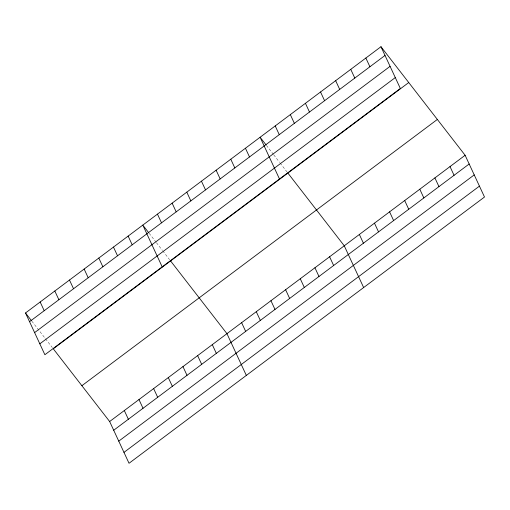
<?xml version="1.0" encoding="UTF-8"?>
<svg xmlns="http://www.w3.org/2000/svg" width="510" height="510" viewBox="0 0 510 510"><rect width="100%" height="100%" fill="white"/><g stroke="black" fill="none" stroke-linecap="round" stroke-linejoin="round"><path stroke-width="0.38" stroke-dasharray="2.55 1.91" d="M266.443 145.42L273.264 154.218M273.749 154.842L279.595 162.384M280.086 163.015L286.907 171.813M149.137 233.28L155.958 242.078M156.449 242.709L162.295 250.251M162.779 250.875L169.601 259.673M31.83 321.141L52.294 347.539"/><path stroke-width="0.76" d="M380.97 46.722L400.35 88.479L44.88 354.731L25.5 312.974L380.97 46.722L465.12 155.269L484.5 197.026L129.03 463.278L109.65 421.521L53.27 348.795L408.739 82.543M29.548 321.695L385.018 55.443M34.61 332.596L390.08 66.345M39.825 343.829L395.295 77.577M81.88 385.7L437.35 119.448M109.65 421.521L465.12 155.269M113.698 430.242L469.168 163.99M118.76 441.144L474.223 174.892M123.968 452.376L479.438 186.124M265.959 144.789L260.113 137.247L279.493 179.004M287.876 173.069L344.256 245.794L363.643 287.551M148.652 232.649L142.806 225.108L162.186 266.864M170.576 260.929L226.95 333.661L246.336 375.417M25.5 312.974L31.346 320.516M450.011 166.585L454.059 175.306M434.902 177.901L438.951 186.622M365.861 58.038L369.909 66.759M419.794 189.216L423.842 197.937M350.752 69.354L354.801 78.075M404.685 200.532L408.733 209.253M335.65 80.669L339.698 89.39M389.583 211.848L393.631 220.569M320.541 91.985L324.589 100.706M374.474 223.163L378.522 231.884M305.433 103.3L309.481 112.021M359.365 234.479L363.413 243.2M290.324 114.616L294.372 123.337M275.215 125.932L279.263 134.653M329.594 256.779L333.642 265.5M314.931 267.763L318.979 276.484M245.444 148.231L249.498 156.952M300.269 278.747L304.317 287.468M230.781 159.216L234.829 167.937M285.606 289.725L289.654 298.452M216.119 170.193L220.167 178.921M270.944 300.709L274.992 309.43M201.456 181.177L205.505 189.898M256.281 311.693L260.329 320.414M186.794 192.162L190.842 200.883M241.619 322.677L245.667 331.398M172.131 203.146L176.179 211.867M157.469 214.13L161.517 222.851M212.287 344.639L216.336 353.366M197.625 355.623L201.673 364.344M128.144 236.092L132.192 244.813M182.962 366.607L187.011 375.328M113.481 247.076L117.529 255.797M168.3 377.591L172.348 386.312M98.812 258.06L102.867 266.781M153.637 388.575L157.686 397.296M84.15 269.044L88.198 277.765M138.975 399.553L143.023 408.281M69.487 280.022L73.536 288.749M124.312 410.537L128.361 419.258M54.825 291.006L58.873 299.727M40.162 301.99L44.211 310.711"/></g></svg>
